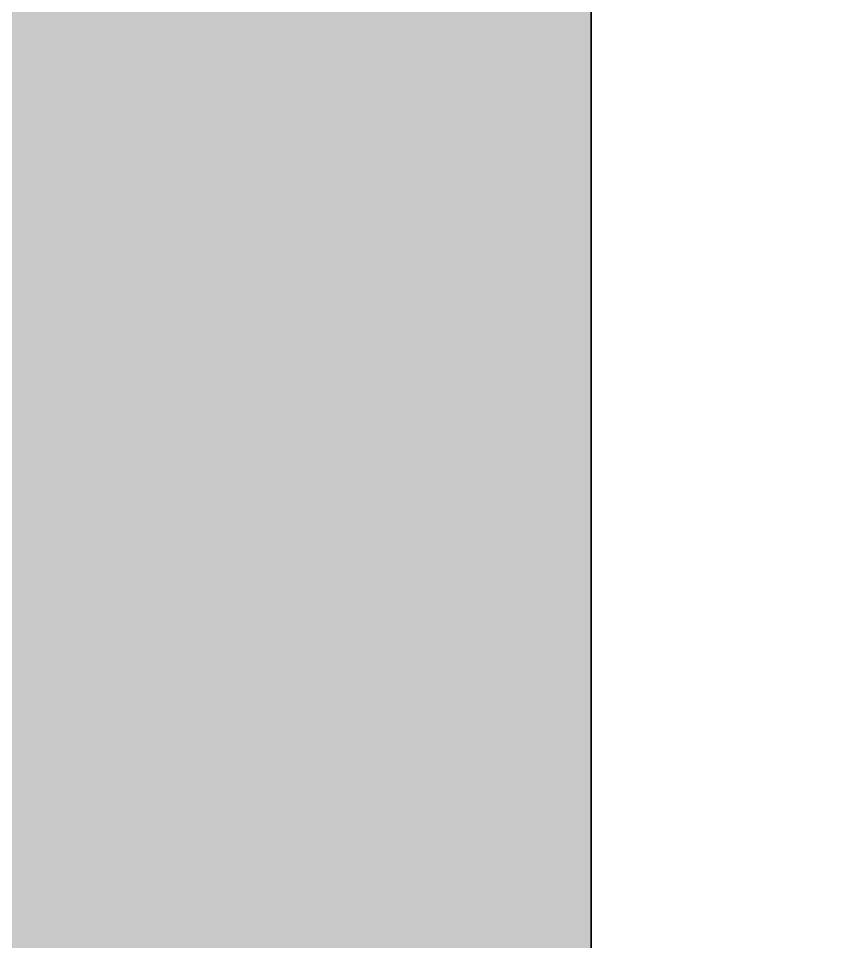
# Model space of a CAD drawing. Header units: metres. Extents: x 231 to 394, y -324 to -29.
# Drawn here: x 281.528 to 282.594, y -63.045 to -61.843 of the extents above; entities that cross this region are included whole.
import ezdxf

# ---------------------------------------------------------------- set-up
doc = ezdxf.new("R2010")
doc.units = ezdxf.units.M
for name, color, linetype in [('A-EXTERIOR', 8, 'Continuous'), ('A-PISO', 30, 'Continuous'), ('AR-01-REC$0$A-EXTERIOR', 8, 'Continuous')]:
    doc.layers.add(name, color=color, linetype=linetype)

msp = doc.modelspace()

# ---------------------------------------------------------------- hatches: boundary and pattern name
at = {"layer": 'A-EXTERIOR', "ltscale": 100, "transparency": 33554559}
h = msp.add_hatch(dxfattribs=at)
h.set_pattern_fill('AR-CONC', color=256, scale=0.0025)
h.set_pattern_definition([(50, (16.63057, 0), (0.45546167, -0.0398477), [0.047625, -0.523875]), (355, (16.63057, 0), (-0.08810855, 0.4776421), [0.0381, -0.41910146]), (100.45144, (16.66853, -0.0033), (0.3673531, 0.4377944), [0.040475, -0.4452256]), (46.1842, (16.63057, 0.127), (0.6776976, -0.1051058), [0.0714375, -0.7858125]), (96.63556, (16.68705, 0.11824), (0.5935103, 0.6185653), [0.0607126, -0.667839]), (351.18415, (16.6306, 0.127), (0.5935103, 0.6185653), [0.05715, -0.6286493]), (21, (16.69407, 0.09525), (0.379036, -0.255663), [0.047625, -0.523875]), (326, (16.69407, 0.09525), (0.1545051, 0.4604699), [0.0381, -0.4191]), (71.45144, (16.72566, 0.07394), (0.53354105, 0.2048069), [0.040475, -0.44522484]), (37.5, (16.63057, 0), (0.00772151, 0.2113876), [0, -0.41402, 0, -0.42545, 0, -0.4206875]), (7.5, (16.63057, 0), (0.16704916, 0.25045144), [0, -0.24257, 0, -0.404495, 0, -0.1603375]), (327.5, (16.48897, 0), (0.33897649, -0.01432186), [0, -0.15875, 0, -0.4953, 0, -0.657225]), (317.5, (16.42547, 0), (0.37032295, 0.06356623), [0, -0.206375, 0, -0.32893, 0, -0.466725])])
h.paths.add_polyline_path([(282.2735, -76.8723), (275.1735, -76.8723), (275.1735, -70.8723), (281.1935, -70.8723), (281.1935, -60.5523), (282.2735, -60.5523), (282.2735, -70.6923), (282.0935, -70.6923)])

# ---------------------------------------------------------------- linework, layer by layer
at = {"layer": 'A-EXTERIOR', "transparency": 33554559}
msp.add_lwpolyline([(282.2735, -71.8223), (282.2735, -60.5523), (281.1935, -60.5523), (281.1935, -70.8723), (276.6535, -70.8723)], dxfattribs=at)
at = {"layer": 'A-PISO', "ltscale": 100}
msp.add_lwpolyline([(275.1735, -72.2723), (275.1735, -70.8723), (281.1935, -70.8723), (281.1935, -60.5523), (282.2735, -60.5523), (282.2735, -70.6923), (282.2735, -70.6923), (282.2735, -76.8723), (274.9935, -76.8722), (275.1735, -76.8722)], dxfattribs=at)
msp.add_circle((268.4684, -66.1867), 37.5515, dxfattribs=at)
at = {"layer": 'AR-01-REC$0$A-EXTERIOR', "transparency": 33554559}
msp.add_lwpolyline([(282.2735, -70.6923), (282.2735, -57.0523)], dxfattribs=at)

doc.saveas('drawing.dxf')
